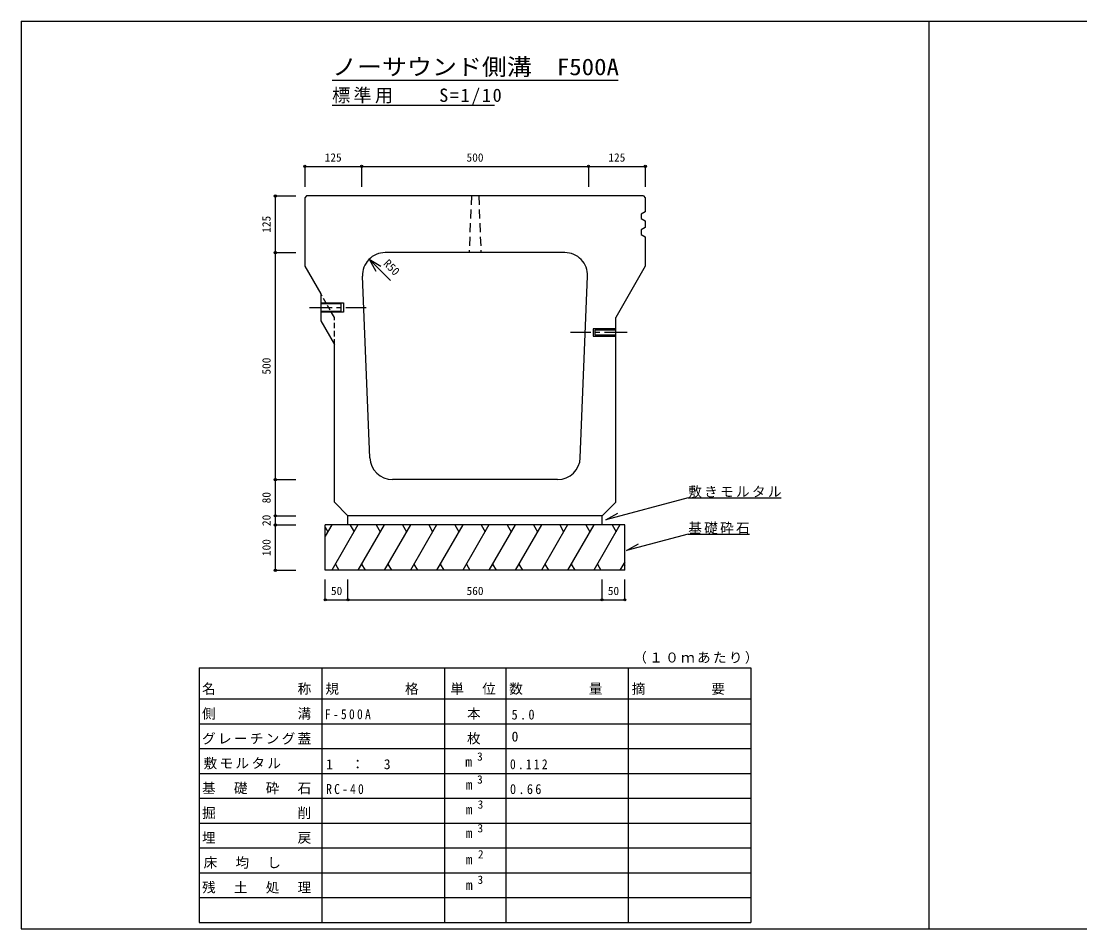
# Model space of a CAD drawing. Units: millimetres at full size, sheet at 1:10. Extents: x -3946 to 2054, y 1025 to 3025.
# Drawn here: x -3946 to -1614, y 1025 to 3025 of the extents above; entities that cross this region are included whole.
import ezdxf
from ezdxf.enums import TextEntityAlignment as Align

# ---------------------------------------------------------------- set-up
doc = ezdxf.new("R2010")
doc.units = ezdxf.units.MM
doc.header["$LTSCALE"] = 10
doc.header["$PDMODE"] = 32
doc.header["$PDSIZE"] = 5
for name, pattern in [('CHAIN1', [8, 5, -1, 1, -1]), ('DASHED1', [1.8, 1.2, -0.6]), ('DASHED2', [3, 2, -1])]:
    doc.linetypes.add(name, pattern=pattern)
doc.layers.add('0-0_通り芯', color=7, linetype='Continuous')
doc.styles.add('ＭＳ ゴシック', font='')
doc.styles.get('ＭＳ ゴシック').set_extended_font_data('MS Gothic')

msp = doc.modelspace()

# ---------------------------------------------------------------- linework, layer by layer
at = {"layer": '0-0_通り芯', "color": 2}
for p, q in [((-3946.12, 3025.12), (2053.88, 3025.12)), ((-3946.12, 3025.12), (-3946.12, 1025.12)), ((-1946.12, 3025.12), (-1946.12, 1025.12)), ((-3946.12, 1025.12), (-1946.12, 1025.12)), ((-1946.12, 1025.12), (53.88, 1025.12))]:
    msp.add_line(p, q, dxfattribs=at)
at = {"layer": '0-0_通り芯'}
for p, q in [((-3261.12, 2895.12), (-2631.12, 2895.12)), ((-3261.12, 2840.12), (-2903.62, 2840.12)), ((-2476.35, 1974.89), (-2657.86, 1926.26)), ((-2476.35, 1974.89), (-2271.35, 1974.89)), ((-2657.86, 1926.26), (-2631.88, 1941.26)), ((-3276.12, 1815.12), (-3276.12, 1915.12)), ((-2616.12, 1915.12), (-3276.12, 1915.12)), ((-3261.86, 1915.12), (-3276.12, 1890.4)), ((-3204.12, 1915.12), (-3261.86, 1815.12)), ((-3226.12, 1915.12), (-3226.12, 1935.12)), ((-3221.12, 1914.59), (-3212.77, 1900.13)), ((-3146.39, 1915.12), (-3204.12, 1815.12)), ((-3163.69, 1915.12), (-3155.04, 1900.13)), ((-3088.65, 1915.12), (-3146.39, 1815.12)), ((-3105.96, 1915.12), (-3097.3, 1900.13)), ((-3030.92, 1915.12), (-3088.65, 1815.12)), ((-3048.22, 1915.12), (-3039.57, 1900.13)), ((-2973.18, 1915.12), (-3030.92, 1815.12)), ((-2990.49, 1915.12), (-2981.83, 1900.13)), ((-2915.45, 1915.12), (-2973.18, 1815.12)), ((-2932.75, 1915.12), (-2924.1, 1900.13)), ((-2857.71, 1915.12), (-2915.45, 1815.12)), ((-2875.01, 1915.12), (-2866.36, 1900.13)), ((-2799.98, 1915.12), (-2857.71, 1815.12)), ((-2817.28, 1915.12), (-2808.63, 1900.13)), ((-2742.24, 1915.12), (-2799.98, 1815.12)), ((-2759.54, 1915.12), (-2750.89, 1900.13)), ((-2684.51, 1915.12), (-2742.24, 1815.12)), ((-2701.81, 1915.12), (-2693.16, 1900.13)), ((-2626.77, 1915.12), (-2684.51, 1815.12)), ((-2666.12, 1915.12), (-2666.12, 1935.12)), ((-2644.07, 1915.12), (-2635.42, 1900.13)), ((-2616.12, 1815.12), (-2616.12, 1915.12)), ((-3276.12, 1909.86), (-3270.51, 1900.13)), ((-2476.35, 1895.09), (-2341.35, 1895.09)), ((-3253.94, 1828.83), (-3246.02, 1815.12)), ((-3196.2, 1828.83), (-3188.28, 1815.12)), ((-3138.47, 1828.83), (-3130.55, 1815.12)), ((-3080.73, 1828.83), (-3072.81, 1815.12)), ((-3023, 1828.83), (-3015.08, 1815.12)), ((-2965.26, 1828.83), (-2957.34, 1815.12)), ((-2907.53, 1828.83), (-2899.61, 1815.12)), ((-2849.79, 1828.83), (-2841.87, 1815.12)), ((-2792.06, 1828.83), (-2784.14, 1815.12)), ((-2734.32, 1828.83), (-2726.4, 1815.12)), ((-2676.59, 1828.83), (-2668.67, 1815.12)), ((-2616.12, 1833.56), (-2626.77, 1815.12)), ((-2618.85, 1828.83), (-2616.12, 1824.11)), ((-2616.12, 1815.12), (-3276.12, 1815.12)), ((-3553.62, 1600.12), (-2338.62, 1600.12)), ((-3553.62, 1600.12), (-3553.62, 1477)), ((-3283.62, 1600.12), (-3283.62, 1477)), ((-3013.62, 1600.12), (-3013.62, 1477)), ((-2878.62, 1600.12), (-2878.62, 1477)), ((-2608.62, 1600.12), (-2608.62, 1477)), ((-2338.62, 1600.12), (-2338.62, 1477)), ((-3553.62, 1531.72), (-2338.62, 1531.72)), ((-3553.62, 1477), (-2338.62, 1477)), ((-3553.62, 1477), (-3553.62, 1039.24)), ((-3283.62, 1477), (-3283.62, 1039.24)), ((-3013.62, 1477), (-3013.62, 1039.24)), ((-2878.62, 1477), (-2878.62, 1039.24)), ((-2608.62, 1477), (-2608.62, 1039.24)), ((-2338.62, 1477), (-2338.62, 1039.24)), ((-3553.62, 1422.28), (-2338.62, 1422.28)), ((-3553.62, 1367.56), (-2338.62, 1367.56)), ((-3553.62, 1312.84), (-2338.62, 1312.84)), ((-3553.62, 1258.12), (-2338.62, 1258.12)), ((-3553.62, 1203.4), (-2338.62, 1203.4)), ((-3553.62, 1148.68), (-2338.62, 1148.68)), ((-3553.62, 1093.96), (-2338.62, 1093.96)), ((-3553.62, 1039.24), (-2338.62, 1039.24)), ((-3468.12, 1039.24), (-2559.12, 1039.24))]:
    msp.add_line(p, q, dxfattribs=at)
at = {"layer": '0-0_通り芯', "color": 4}
for p, q in [((-3321.12, 2705.12), (-3196.12, 2705.12)), ((-3321.12, 2705.12), (-3321.12, 2660.12)), ((-3196.12, 2705.12), (-3196.12, 2660.12)), ((-3196.12, 2705.12), (-2696.12, 2705.12)), ((-2696.12, 2705.12), (-2696.12, 2660.12)), ((-2696.12, 2705.12), (-2571.12, 2705.12)), ((-2571.12, 2705.12), (-2571.12, 2660.12)), ((-3386.12, 2515.12), (-3386.12, 2640.12)), ((-3386.12, 2640.12), (-3341.12, 2640.12)), ((-3386.12, 2015.12), (-3386.12, 2515.12)), ((-3386.12, 2515.12), (-3341.12, 2515.12)), ((-3179.44, 2500.47), (-3153.46, 2485.47)), ((-3179.44, 2500.47), (-3164.44, 2474.49)), ((-3132.43, 2453.46), (-3179.44, 2500.47)), ((-3386.12, 1935.12), (-3386.12, 2015.12)), ((-3386.12, 2015.12), (-3341.12, 2015.12)), ((-3386.12, 1915.12), (-3386.12, 1935.12)), ((-3386.12, 1935.12), (-3341.12, 1935.12)), ((-3386.12, 1815.12), (-3386.12, 1915.12)), ((-3386.12, 1915.12), (-3341.12, 1915.12)), ((-3386.12, 1815.12), (-3341.12, 1815.12)), ((-3276.12, 1750.12), (-3276.12, 1795.12)), ((-3226.12, 1750.12), (-3226.12, 1795.12)), ((-2666.12, 1750.12), (-2666.12, 1795.12)), ((-2616.12, 1750.12), (-2616.12, 1795.12)), ((-3276.12, 1750.12), (-3226.12, 1750.12)), ((-3226.12, 1750.12), (-2666.12, 1750.12)), ((-2666.12, 1750.12), (-2616.12, 1750.12))]:
    msp.add_line(p, q, dxfattribs=at)
at = {"layer": '0-0_通り芯', "color": 3}
for p, q in [((-3317.12, 2640.12), (-3321.12, 2636.12)), ((-3321.12, 2636.12), (-3321.12, 2485.12)), ((-2575.12, 2640.12), (-3317.12, 2640.12)), ((-2575.12, 2640.12), (-2571.12, 2636.12)), ((-2571.12, 2636.12), (-2571.12, 2605.12)), ((-2571.12, 2605.12), (-2580.12, 2600.12)), ((-2571.12, 2585.12), (-2571.12, 2570.12)), ((-2571.12, 2585.12), (-2571.12, 2570.12)), ((-2571.12, 2550.12), (-2571.12, 2485.12)), ((-2748.16, 2515.12), (-3144.08, 2515.12)), ((-3321.12, 2485.12), (-3286.12, 2424.49)), ((-2571.12, 2485.12), (-2636.12, 2372.53)), ((-3178.04, 2063.12), (-3194.04, 2463.12)), ((-2714.2, 2063.12), (-2698.2, 2463.12)), ((-2636.12, 1965.12), (-2636.12, 2372.53)), ((-3256.12, 1965.12), (-3256.12, 2312.53)), ((-2764.16, 2015.12), (-3128.08, 2015.12)), ((-3256.12, 1965.12), (-3226.12, 1935.12)), ((-2666.12, 1935.12), (-2636.12, 1965.12)), ((-2666.12, 1935.12), (-3226.12, 1935.12))]:
    msp.add_line(p, q, dxfattribs=at)
at = {"layer": '0-0_通り芯', "color": 3, "linetype": 'DASHED2'}
for p, q in [((-2954.12, 2640.12), (-2959.12, 2515.12)), ((-2938.12, 2640.12), (-2933.12, 2515.12))]:
    msp.add_line(p, q, dxfattribs=at)
at = {"layer": '0-0_通り芯', "color": 3, "linetype": 'DASHED1'}
for p, q in [((-3256.12, 2372.53), (-3286.12, 2424.49)), ((-3256.12, 2312.53), (-3256.12, 2372.53))]:
    msp.add_line(p, q, dxfattribs=at)
at = {"layer": '0-0_通り芯', "linetype": 'CHAIN1'}
for p, q in [((-3311.12, 2394.14), (-3186.12, 2394.14)), ((-2611.12, 2339.14), (-2736.12, 2339.14))]:
    msp.add_line(p, q, dxfattribs=at)
at = {"layer": '0-0_通り芯', "color": 3}
for points in [[(-2580.12, 2600.12), (-2580.12, 2590.12), (-2571.12, 2585.12)], [(-2571.12, 2570.12), (-2580.12, 2565.12), (-2580.12, 2555.12), (-2571.12, 2550.12)], [(-3286.12, 2424.49), (-3286.12, 2364.49), (-3256.12, 2312.53)]]:
    msp.add_lwpolyline(points, dxfattribs=at)
at = {"layer": '0-0_通り芯'}
for points in [[(-3286.12, 2404.14), (-3236.12, 2404.14), (-3236.12, 2384.14), (-3286.12, 2384.14)], [(-3286.12, 2386.14), (-3241.12, 2386.14), (-3241.12, 2402.14), (-3286.12, 2402.14)], [(-2636.12, 2347.14), (-2686.12, 2347.14), (-2686.12, 2331.14), (-2636.12, 2331.14)], [(-2636.12, 2333.14), (-2681.12, 2333.14), (-2681.12, 2345.14), (-2636.12, 2345.14)], [(-2476.35, 1895.09), (-2612.23, 1858.68), (-2586.25, 1873.68)]]:
    msp.add_lwpolyline(points, dxfattribs=at)
at = {"layer": '0-0_通り芯', "color": 3}
for centre, start, end in [((-3144.08, 2465.12), 90, 182.29061), ((-2748.16, 2465.12), 357.70939, 90), ((-3128.08, 2065.12), 182.29061, 270), ((-2764.16, 2065.12), 270, 357.70939)]:
    msp.add_arc(centre, 50, start, end, dxfattribs=at)
at = {"layer": '0-0_通り芯', "color": 4}
for p in [(-3321.12, 2705.12), (-3196.12, 2705.12), (-2696.12, 2705.12), (-2571.12, 2705.12), (-3386.12, 2640.12), (-3386.12, 2515.12), (-3386.12, 2015.12), (-3386.12, 1935.12), (-3386.12, 1915.12), (-3386.12, 1815.12), (-3276.12, 1750.12), (-3226.12, 1750.12), (-2666.12, 1750.12), (-2616.12, 1750.12)]:
    msp.add_point(p, dxfattribs=at)

# ---------------------------------------------------------------- texts
at = {"layer": '0-0_通り芯', "color": 3, "style": 'ＭＳ ゴシック', "width": 1.1}
msp.add_text('ノーサウンド側溝\u3000F500A', height=36.66, dxfattribs=at).set_placement((-3261.12, 2895.12), align=Align.BOTTOM_LEFT)
at = {"layer": '0-0_通り芯', "color": 4, "style": 'ＭＳ ゴシック'}
for s, p in [('125', (-3277.37, 2710.12)), ('500', (-2964.87, 2710.12)), ('125', (-2652.37, 2710.12)), ('50', (-3263.62, 1755.12)), ('560', (-2964.87, 1755.12)), ('50', (-2653.62, 1755.12)), ('3', (-2941.6, 1390.18)), ('3', (-2941.6, 1339.56)), ('3', (-2940.43, 1284.5)), ('3', (-2940.7, 1232.24)), ('2', (-2939.8, 1174.72)), ('3', (-2940.7, 1118.63))]:
    msp.add_text(s, height=18.33, dxfattribs=at).set_placement(p, align=Align.BOTTOM_LEFT)
for s, rotation, p in [('125', 90, (-3391.12, 2558.87)), ('R50', 315, (-3153.46, 2485.47)), ('500', 90, (-3391.12, 2246.37)), ('80', 90, (-3391.12, 1962.62)), ('20', 90, (-3391.12, 1912.62)), ('100', 90, (-3391.12, 1846.37))]:
    msp.add_text(s, height=18.33, rotation=rotation, dxfattribs=at).set_placement(p, align=Align.BOTTOM_LEFT)
at = {"layer": '0-0_通り芯', "style": 'ＭＳ ゴシック'}
for s, p in [('0', (-2865.62, 1431.22)), ('m', (-2967.7, 1375.81)), ('m', (-2966.8, 1325.2)), ('m', (-2966.8, 1270.48)), ('m', (-2966.8, 1218.49)), ('m', (-2966.71, 1160.35)), ('m', (-2966.53, 1104.26))]:
    msp.add_text(s, height=21.99, dxfattribs=at).set_placement(p, align=Align.BOTTOM_LEFT)
at = {"layer": '0-0_通り芯', "attachment_point": 7, "style": 'ＭＳ ゴシック'}
for s, insert, char_height in [('\\T1.18;標準用\u3000\u3000S=1/10', (-3261.12, 2840.12), 29.33), ('\\T1.17;敷きモルタル', (-2476.35, 1974.89), 21.99), ('\\T1.17;基礎砕石', (-2476.35, 1895.09), 21.99), ('\\T1.17;（１０ｍあたり）', (-2597.37, 1609.06), 21.99), ('\\T1.17;名\u3000\u3000\u3000\u3000\u3000称', (-3547.62, 1540.66), 21.99), ('\\T1.17;規\u3000\u3000\u3000\u3000格', (-3275.87, 1540.66), 21.99), ('\\T1.17;単\u3000位', (-3000.62, 1540.66), 21.99), ('\\T1.17;数\u3000\u3000\u3000\u3000量', (-2870.87, 1540.66), 21.99), ('\\T1.17;摘\u3000\u3000\u3000\u3000要', (-2600.87, 1540.66), 21.99), ('\\T1.17;側\u3000\u3000\u3000\u3000\u3000溝', (-3547.62, 1485.94), 21.99), ('\\T1.39;\\W0.85;F-500A', (-3276.87, 1486.73), 21.99), ('\\T1.17;\u3000本', (-2998.87, 1485.94), 21.99), ('\\T1.38;\\W0.9;5.0', (-2865.62, 1485.94), 21.99), ('\\T1.17;グレーチング蓋', (-3547.62, 1431.22), 21.99), ('\\T1.17;\u3000枚', (-2998.87, 1431.22), 21.99), ('\\T1.17;敷モルタル', (-3544.12, 1376.5), 21.99), ('\\T1.21;1\u3000：\u30003', (-3274.12, 1376.5), 21.99), ('\\T1.38;\\W0.85;0.112', (-2869.12, 1376.5), 21.99), ('\\T1.17;基\u3000礎\u3000砕\u3000石', (-3547.62, 1321.78), 21.99), ('\\T1.38;\\W0.85;RC-40', (-3274.12, 1321.78), 21.99), ('\\T1.38;\\W0.9;0.66', (-2869.12, 1321.78), 21.99), ('\\T1.17;掘\u3000\u3000\u3000\u3000\u3000削', (-3547.62, 1267.06), 21.99), ('\\T1.17;埋\u3000\u3000\u3000\u3000\u3000戻', (-3547.62, 1212.34), 21.99), ('\\T1.17;床\u3000均\u3000し', (-3544.12, 1157.62), 21.99), ('\\T1.17;残\u3000土\u3000処\u3000理', (-3547.62, 1102.9), 21.99)]:
    msp.add_mtext(s, dxfattribs=dict(at, insert=insert, char_height=char_height))

doc.saveas('drawing.dxf')
